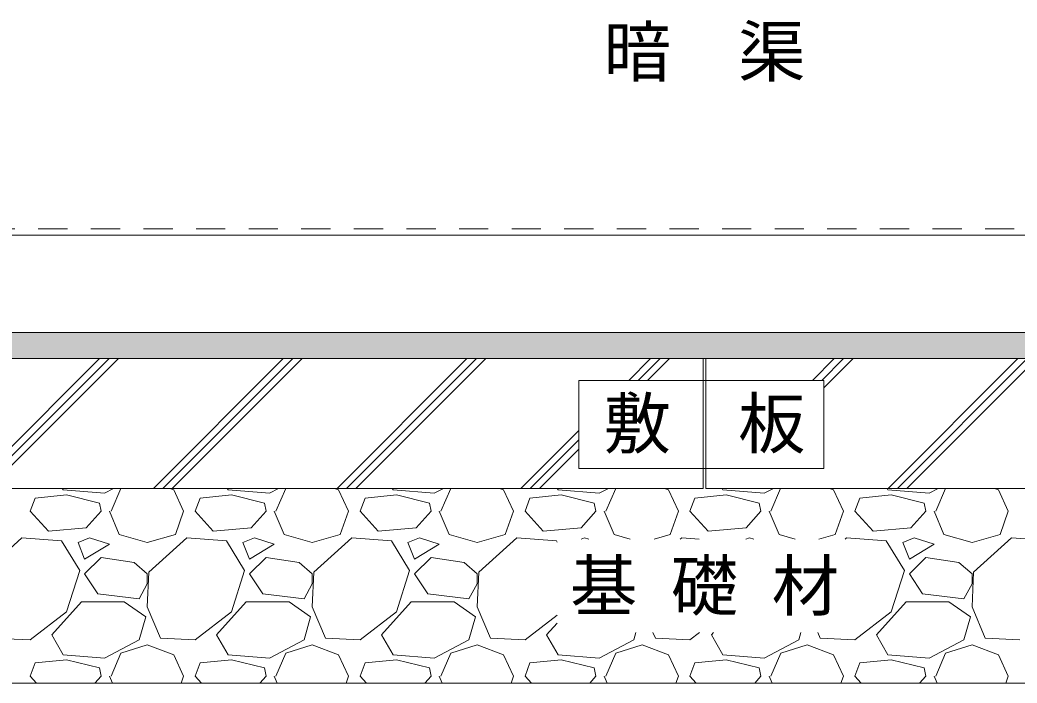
# Model space of a CAD drawing. Units: millimetres at full size; details may follow other scales. Extents: x 30799 to 61844, y 11231 to 18656.
# Drawn here: x 33684 to 34452, y 13838 to 14349 of the extents above; entities that cross this region are included whole.
import ezdxf
from ezdxf.enums import TextEntityAlignment as Align

# ---------------------------------------------------------------- set-up
doc = ezdxf.new("R2010")
doc.units = ezdxf.units.MM
doc.header["$LTSCALE"] = 30
doc.linetypes.add('USER1', pattern=[1.35, 0.75, -0.6])
for name, color, linetype, lineweight in [('0_2', 7, 'Continuous', 13), ('本体', 2, 'Continuous', 20), ('補助線', 8, 'Continuous', 20), ('ﾊｯﾁﾝｸﾞ', 7, 'Continuous', 5)]:
    doc.layers.add(name, color=color, linetype=linetype, lineweight=lineweight)
doc.styles.add('ＭＳ ゴシック', font='')
doc.styles.get('ＭＳ ゴシック').set_extended_font_data('MS Gothic')
pattern_1 = [(45, (0, 0), (-70.71068, 70.71068), []), (45, (7.25, 0), (-70.71068, 70.71068), []), (45, (14.5, 0), (-70.71068, 70.71068), [])]

msp = doc.modelspace()

# ---------------------------------------------------------------- hatches: boundary and pattern name
at = {"layer": 'ﾊｯﾁﾝｸﾞ'}
msp.add_hatch(color=8, dxfattribs=at).paths.add_polyline_path([(35380.05, 14087.67), (35380.05, 14107.67), (31042.05, 14107.67), (31042.05, 14087.67)])
h = msp.add_hatch(dxfattribs=at)
h.set_pattern_fill('USER', color=256, style=0, pattern_type=2)
h.set_pattern_definition(pattern_1)
h.paths.add_polyline_path([(34210.05, 13987.67), (34210.05, 14003.04), (34114.16, 14003.04), (34114.16, 14070.8), (34210.05, 14070.8), (34210.05, 14087.67), (33211.05, 14087.67), (33211.05, 13987.67)])
h = msp.add_hatch(dxfattribs=at)
h.set_pattern_fill('USER', color=256, style=0, pattern_type=2)
h.set_pattern_definition(pattern_1)
h.paths.add_polyline_path([(35380.05, 13987.67), (35380.05, 14087.67), (34212.05, 14087.67), (34212.05, 14070.8), (34302.79, 14070.8), (34302.79, 13987.67)])

# ---------------------------------------------------------------- linework, layer by layer
at = {"layer": '0_2', "lineweight": 9}
msp.add_line((35380.05, 13837.67), (33211.05, 13837.67), dxfattribs=at)
at = {"layer": '本体', "color": 7, "linetype": 'USER1', "lineweight": 9}
msp.add_line((33212.05, 14187.67), (35210.05, 14187.67), dxfattribs=at)
at = {"layer": '本体', "lineweight": 9}
for p, q in [((33332.05, 14182.67), (35090.05, 14182.67)), ((33211.05, 14087.67), (34210.05, 14087.67)), ((34210.05, 14087.67), (34210.05, 13987.67)), ((34212.05, 14087.67), (34212.05, 13987.67)), ((34212.05, 14087.67), (35380.05, 14087.67)), ((33211.05, 13987.67), (34210.05, 13987.67)), ((34212.05, 13987.67), (35380.05, 13987.67))]:
    msp.add_line(p, q, dxfattribs=at)
at = {"layer": '本体'}
msp.add_line((33237.05, 14107.67), (35185.05, 14107.67), dxfattribs=at)
at = {"layer": '補助線'}
for points in [[(31042.05, 14107.67), (35380.05, 14107.67), (35380.05, 14087.67), (31042.05, 14087.67)], [(34114.16, 14070.8), (34302.79, 14070.8), (34302.79, 14003.04), (34114.16, 14003.04)]]:
    msp.add_lwpolyline(points, close=True, dxfattribs=at)
at = {"layer": 'ﾊｯﾁﾝｸﾞ'}
for p, q in [((33719.77, 13982.7), (33695.64, 13980.16)), ((33717.23, 13986.51), (33716.55, 13987.67)), ((33748.98, 13983.97), (33717.23, 13986.51)), ((33745.17, 13976.35), (33719.77, 13982.7)), ((33756.05, 13987.67), (33748.98, 13983.97)), ((33754.06, 13970), (33761.63, 13987.67)), ((33799.22, 13987.67), (33802.32, 13986.51)), ((33802.32, 13986.51), (33809.94, 13970)), ((33846.77, 13982.7), (33822.64, 13980.16)), ((33844.23, 13986.51), (33843.55, 13987.67)), ((33875.98, 13983.97), (33844.23, 13986.51)), ((33872.17, 13976.35), (33846.77, 13982.7)), ((33883.05, 13987.67), (33875.98, 13983.97)), ((33881.06, 13970), (33888.63, 13987.67)), ((33926.22, 13987.67), (33929.32, 13986.51)), ((33929.32, 13986.51), (33936.94, 13970)), ((33973.77, 13982.7), (33949.64, 13980.16)), ((33971.23, 13986.51), (33970.55, 13987.67)), ((34002.98, 13983.97), (33971.23, 13986.51)), ((33999.17, 13976.35), (33973.77, 13982.7)), ((34010.05, 13987.67), (34002.98, 13983.97)), ((34008.06, 13970), (34015.63, 13987.67)), ((34053.22, 13987.67), (34056.32, 13986.51)), ((34056.32, 13986.51), (34063.94, 13970)), ((34100.77, 13982.7), (34076.64, 13980.16)), ((34098.23, 13986.51), (34097.55, 13987.67)), ((34129.98, 13983.97), (34098.23, 13986.51)), ((34126.17, 13976.35), (34100.77, 13982.7)), ((34137.05, 13987.67), (34129.98, 13983.97)), ((34135.06, 13970), (34142.63, 13987.67)), ((34180.22, 13987.67), (34183.32, 13986.51)), ((34183.32, 13986.51), (34190.94, 13970)), ((34227.77, 13982.7), (34203.64, 13980.16)), ((34225.23, 13986.51), (34224.55, 13987.67)), ((34256.98, 13983.97), (34225.23, 13986.51)), ((34253.17, 13976.35), (34227.77, 13982.7)), ((34264.05, 13987.67), (34256.98, 13983.97)), ((34262.06, 13970), (34269.63, 13987.67)), ((34307.22, 13987.67), (34310.32, 13986.51)), ((34310.32, 13986.51), (34317.94, 13970)), ((34354.77, 13982.7), (34330.64, 13980.16)), ((34352.23, 13986.51), (34351.55, 13987.67)), ((34383.98, 13983.97), (34352.23, 13986.51)), ((34380.17, 13976.35), (34354.77, 13982.7)), ((34391.05, 13987.67), (34383.98, 13983.97)), ((34389.06, 13970), (34396.63, 13987.67)), ((34434.22, 13987.67), (34437.32, 13986.51)), ((34437.32, 13986.51), (34444.94, 13970)), ((33691.83, 13970), (33695.64, 13980.16)), ((33746.44, 13970), (33745.17, 13976.35)), ((33818.83, 13970), (33822.64, 13980.16)), ((33873.44, 13970), (33872.17, 13976.35)), ((33945.83, 13970), (33949.64, 13980.16)), ((34000.44, 13970), (33999.17, 13976.35)), ((34072.83, 13970), (34076.64, 13980.16)), ((34127.44, 13970), (34126.17, 13976.35)), ((34199.83, 13970), (34203.64, 13980.16)), ((34254.44, 13970), (34253.17, 13976.35)), ((34326.83, 13970), (34330.64, 13980.16)), ((34381.44, 13970), (34380.17, 13976.35)), ((33705.8, 13954.76), (33691.83, 13970)), ((33746.44, 13970), (33735.01, 13957.3)), ((33752.79, 13970), (33760.41, 13952.22)), ((33803.59, 13952.22), (33809.94, 13970)), ((33832.8, 13954.76), (33818.83, 13970)), ((33873.44, 13970), (33862.01, 13957.3)), ((33879.79, 13970), (33887.41, 13952.22)), ((33930.59, 13952.22), (33936.94, 13970)), ((33959.8, 13954.76), (33945.83, 13970)), ((34000.44, 13970), (33989.01, 13957.3)), ((34006.79, 13970), (34014.41, 13952.22)), ((34057.59, 13952.22), (34063.94, 13970)), ((34086.8, 13954.76), (34072.83, 13970)), ((34127.44, 13970), (34116.01, 13957.3)), ((34133.79, 13970), (34141.41, 13952.22)), ((34184.59, 13952.22), (34190.94, 13970)), ((34213.8, 13954.76), (34199.83, 13970)), ((34254.44, 13970), (34243.01, 13957.3)), ((34260.79, 13970), (34268.41, 13952.22)), ((34311.59, 13952.22), (34317.94, 13970)), ((34340.8, 13954.76), (34326.83, 13970)), ((34381.44, 13970), (34370.01, 13957.3)), ((34387.79, 13970), (34395.41, 13952.22)), ((34438.59, 13952.22), (34444.94, 13970)), ((33735.01, 13957.3), (33705.8, 13954.76)), ((33760.41, 13952.22), (33782, 13945.87)), ((33782, 13945.87), (33803.59, 13952.22)), ((33862.01, 13957.3), (33832.8, 13954.76)), ((33887.41, 13952.22), (33909, 13945.87)), ((33909, 13945.87), (33930.59, 13952.22)), ((33989.01, 13957.3), (33959.8, 13954.76)), ((34014.41, 13952.22), (34036, 13945.87)), ((34036, 13945.87), (34057.59, 13952.22)), ((34116.01, 13957.3), (34086.8, 13954.76)), ((34141.41, 13952.22), (34153.85, 13948.56)), ((34172.15, 13948.56), (34184.59, 13952.22)), ((34243.01, 13957.3), (34213.8, 13954.76)), ((34268.41, 13952.22), (34280.85, 13948.56)), ((34299.15, 13948.56), (34311.59, 13952.22)), ((34370.01, 13957.3), (34340.8, 13954.76)), ((34395.41, 13952.22), (34417, 13945.87)), ((34417, 13945.87), (34438.59, 13952.22)), ((33685.48, 13949.68), (33656.27, 13923.01)), ((33715.96, 13947.14), (33685.48, 13949.68)), ((33729.93, 13924.28), (33715.96, 13947.14)), ((33737.55, 13949.68), (33728.66, 13945.87)), ((33728.66, 13945.87), (33733.74, 13933.17)), ((33733.74, 13933.17), (33752.79, 13944.6)), ((33752.79, 13944.6), (33737.55, 13949.68)), ((33812.48, 13949.68), (33783.27, 13923.01)), ((33842.96, 13947.14), (33812.48, 13949.68)), ((33856.93, 13924.28), (33842.96, 13947.14)), ((33864.55, 13949.68), (33855.66, 13945.87)), ((33855.66, 13945.87), (33860.74, 13933.17)), ((33860.74, 13933.17), (33879.79, 13944.6)), ((33879.79, 13944.6), (33864.55, 13949.68)), ((33939.48, 13949.68), (33910.27, 13923.01)), ((33969.96, 13947.14), (33939.48, 13949.68)), ((33983.93, 13924.28), (33969.96, 13947.14)), ((33991.55, 13949.68), (33982.66, 13945.87)), ((33982.66, 13945.87), (33987.74, 13933.17)), ((33987.74, 13933.17), (34006.79, 13944.6)), ((34006.79, 13944.6), (33991.55, 13949.68)), ((34066.48, 13949.68), (34037.27, 13923.01)), ((34096.96, 13947.14), (34066.48, 13949.68)), ((34097.49, 13946.27), (34096.96, 13947.14)), ((34118.55, 13949.68), (34115.94, 13948.56)), ((34121.91, 13948.56), (34118.55, 13949.68)), ((34193.48, 13949.68), (34192.25, 13948.56)), ((34206.9, 13948.56), (34193.48, 13949.68)), ((34245.55, 13949.68), (34242.94, 13948.56)), ((34248.91, 13948.56), (34245.55, 13949.68)), ((34320.48, 13949.68), (34319.25, 13948.56)), ((34350.96, 13947.14), (34320.48, 13949.68)), ((34364.93, 13924.28), (34350.96, 13947.14)), ((34372.55, 13949.68), (34363.66, 13945.87)), ((34363.66, 13945.87), (34368.74, 13933.17)), ((34368.74, 13933.17), (34387.79, 13944.6)), ((34387.79, 13944.6), (34372.55, 13949.68)), ((34447.48, 13949.68), (34418.27, 13923.01)), ((34477.96, 13947.14), (34447.48, 13949.68)), ((33746.44, 13934.44), (33733.74, 13921.74)), ((33771.84, 13930.63), (33746.44, 13934.44)), ((33782, 13921.74), (33771.84, 13930.63)), ((33873.44, 13934.44), (33860.74, 13921.74)), ((33898.84, 13930.63), (33873.44, 13934.44)), ((33909, 13921.74), (33898.84, 13930.63)), ((34000.44, 13934.44), (33987.74, 13921.74)), ((34025.84, 13930.63), (34000.44, 13934.44)), ((34036, 13921.74), (34025.84, 13930.63)), ((34381.44, 13934.44), (34368.74, 13921.74)), ((34406.84, 13930.63), (34381.44, 13934.44)), ((34417, 13921.74), (34406.84, 13930.63)), ((33719.77, 13892.53), (33729.93, 13924.28)), ((33733.74, 13921.74), (33743.9, 13906.5)), ((33783.27, 13923.01), (33782, 13896.34)), ((33782, 13914.12), (33782, 13921.74)), ((33846.77, 13892.53), (33856.93, 13924.28)), ((33860.74, 13921.74), (33870.9, 13906.5)), ((33910.27, 13923.01), (33909, 13896.34)), ((33909, 13914.12), (33909, 13921.74)), ((33973.77, 13892.53), (33983.93, 13924.28)), ((33987.74, 13921.74), (33997.9, 13906.5)), ((34037.27, 13923.01), (34036, 13896.34)), ((34036, 13914.12), (34036, 13921.74)), ((34354.77, 13892.53), (34364.93, 13924.28)), ((34368.74, 13921.74), (34378.9, 13906.5)), ((34418.27, 13923.01), (34417, 13896.34)), ((34417, 13914.12), (34417, 13921.74)), ((33775.65, 13902.69), (33782, 13914.12)), ((33902.65, 13902.69), (33909, 13914.12)), ((34029.65, 13902.69), (34036, 13914.12)), ((34410.65, 13902.69), (34417, 13914.12)), ((33743.9, 13906.5), (33775.65, 13902.69)), ((33870.9, 13906.5), (33902.65, 13902.69)), ((33997.9, 13906.5), (34029.65, 13902.69)), ((34378.9, 13906.5), (34410.65, 13902.69)), ((33708.34, 13874.75), (33731.2, 13900.15)), ((33731.2, 13900.15), (33764.22, 13900.15)), ((33764.22, 13900.15), (33780.73, 13888.72)), ((33835.34, 13874.75), (33858.2, 13900.15)), ((33858.2, 13900.15), (33891.22, 13900.15)), ((33891.22, 13900.15), (33907.73, 13888.72)), ((33962.34, 13874.75), (33985.2, 13900.15)), ((33985.2, 13900.15), (34018.22, 13900.15)), ((34018.22, 13900.15), (34034.73, 13888.72)), ((34343.34, 13874.75), (34366.2, 13900.15)), ((34366.2, 13900.15), (34399.22, 13900.15)), ((34399.22, 13900.15), (34415.73, 13888.72)), ((33691.83, 13870.94), (33719.77, 13892.53)), ((33782, 13896.34), (33792.16, 13872.21)), ((33818.83, 13870.94), (33846.77, 13892.53)), ((33909, 13896.34), (33919.16, 13872.21)), ((33945.83, 13870.94), (33973.77, 13892.53)), ((34036, 13896.34), (34046.16, 13872.21)), ((34072.83, 13870.94), (34097.49, 13890)), ((34326.83, 13870.94), (34354.77, 13892.53)), ((34417, 13896.34), (34427.16, 13872.21)), ((33780.73, 13888.72), (33775.65, 13870.94)), ((33907.73, 13888.72), (33902.65, 13870.94)), ((34034.73, 13888.72), (34029.65, 13870.94)), ((34089.34, 13874.75), (34097.49, 13883.81)), ((34415.73, 13888.72), (34410.65, 13870.94)), ((33717.23, 13859.51), (33708.34, 13874.75)), ((33844.23, 13859.51), (33835.34, 13874.75)), ((33971.23, 13859.51), (33962.34, 13874.75)), ((34098.23, 13859.51), (34089.34, 13874.75)), ((34158.26, 13876.58), (34156.65, 13870.94)), ((34171.32, 13876.58), (34173.16, 13872.21)), ((34199.83, 13870.94), (34207.13, 13876.58)), ((34216.34, 13874.75), (34217.99, 13876.58)), ((34225.23, 13859.51), (34216.34, 13874.75)), ((34285.26, 13876.58), (34283.65, 13870.94)), ((34298.32, 13876.58), (34300.16, 13872.21)), ((34352.23, 13859.51), (34343.34, 13874.75)), ((33665.16, 13872.21), (33691.83, 13870.94)), ((33775.65, 13870.94), (33748.98, 13856.97)), ((33761.68, 13860.78), (33782, 13867.13)), ((33782, 13867.13), (33802.32, 13859.51)), ((33792.16, 13872.21), (33818.83, 13870.94)), ((33902.65, 13870.94), (33875.98, 13856.97)), ((33888.68, 13860.78), (33909, 13867.13)), ((33909, 13867.13), (33929.32, 13859.51)), ((33919.16, 13872.21), (33945.83, 13870.94)), ((34029.65, 13870.94), (34002.98, 13856.97)), ((34015.68, 13860.78), (34036, 13867.13)), ((34036, 13867.13), (34056.32, 13859.51)), ((34046.16, 13872.21), (34072.83, 13870.94)), ((34156.65, 13870.94), (34129.98, 13856.97)), ((34142.68, 13860.78), (34163, 13867.13)), ((34163, 13867.13), (34183.32, 13859.51)), ((34173.16, 13872.21), (34199.83, 13870.94)), ((34283.65, 13870.94), (34256.98, 13856.97)), ((34269.68, 13860.78), (34290, 13867.13)), ((34290, 13867.13), (34310.32, 13859.51)), ((34300.16, 13872.21), (34326.83, 13870.94)), ((34410.65, 13870.94), (34383.98, 13856.97)), ((34396.68, 13860.78), (34417, 13867.13)), ((34417, 13867.13), (34437.32, 13859.51)), ((34427.16, 13872.21), (34453.83, 13870.94)), ((33748.98, 13856.97), (33717.23, 13859.51)), ((33754.06, 13843), (33761.68, 13860.78)), ((33802.32, 13859.51), (33809.94, 13843)), ((33875.98, 13856.97), (33844.23, 13859.51)), ((33881.06, 13843), (33888.68, 13860.78)), ((33929.32, 13859.51), (33936.94, 13843)), ((34002.98, 13856.97), (33971.23, 13859.51)), ((34008.06, 13843), (34015.68, 13860.78)), ((34056.32, 13859.51), (34063.94, 13843)), ((34129.98, 13856.97), (34098.23, 13859.51)), ((34135.06, 13843), (34142.68, 13860.78)), ((34183.32, 13859.51), (34190.94, 13843)), ((34256.98, 13856.97), (34225.23, 13859.51)), ((34262.06, 13843), (34269.68, 13860.78)), ((34310.32, 13859.51), (34317.94, 13843)), ((34383.98, 13856.97), (34352.23, 13859.51)), ((34389.06, 13843), (34396.68, 13860.78)), ((34437.32, 13859.51), (34444.94, 13843)), ((33691.83, 13843), (33695.64, 13853.16)), ((33719.77, 13855.7), (33695.64, 13853.16)), ((33745.17, 13849.35), (33719.77, 13855.7)), ((33818.83, 13843), (33822.64, 13853.16)), ((33846.77, 13855.7), (33822.64, 13853.16)), ((33872.17, 13849.35), (33846.77, 13855.7)), ((33945.83, 13843), (33949.64, 13853.16)), ((33973.77, 13855.7), (33949.64, 13853.16)), ((33999.17, 13849.35), (33973.77, 13855.7)), ((34072.83, 13843), (34076.64, 13853.16)), ((34100.77, 13855.7), (34076.64, 13853.16)), ((34126.17, 13849.35), (34100.77, 13855.7)), ((34199.83, 13843), (34203.64, 13853.16)), ((34227.77, 13855.7), (34203.64, 13853.16)), ((34253.17, 13849.35), (34227.77, 13855.7)), ((34326.83, 13843), (34330.64, 13853.16)), ((34354.77, 13855.7), (34330.64, 13853.16)), ((34380.17, 13849.35), (34354.77, 13855.7)), ((33696.71, 13837.67), (33691.83, 13843)), ((33746.44, 13843), (33741.65, 13837.67)), ((33746.44, 13843), (33745.17, 13849.35)), ((33752.79, 13843), (33755.07, 13837.67)), ((33808.04, 13837.67), (33809.94, 13843)), ((33823.71, 13837.67), (33818.83, 13843)), ((33873.44, 13843), (33868.65, 13837.67)), ((33873.44, 13843), (33872.17, 13849.35)), ((33879.79, 13843), (33882.07, 13837.67)), ((33935.04, 13837.67), (33936.94, 13843)), ((33950.71, 13837.67), (33945.83, 13843)), ((34000.44, 13843), (33995.65, 13837.67)), ((34000.44, 13843), (33999.17, 13849.35)), ((34006.79, 13843), (34009.07, 13837.67)), ((34062.04, 13837.67), (34063.94, 13843)), ((34077.71, 13837.67), (34072.83, 13843)), ((34127.44, 13843), (34122.65, 13837.67)), ((34127.44, 13843), (34126.17, 13849.35)), ((34133.79, 13843), (34136.07, 13837.67)), ((34189.04, 13837.67), (34190.94, 13843)), ((34204.71, 13837.67), (34199.83, 13843)), ((34254.44, 13843), (34249.65, 13837.67)), ((34254.44, 13843), (34253.17, 13849.35)), ((34260.79, 13843), (34263.07, 13837.67)), ((34316.04, 13837.67), (34317.94, 13843)), ((34331.71, 13837.67), (34326.83, 13843)), ((34381.44, 13843), (34376.65, 13837.67)), ((34381.44, 13843), (34380.17, 13849.35)), ((34387.79, 13843), (34390.07, 13837.67)), ((34443.04, 13837.67), (34444.94, 13843))]:
    msp.add_line(p, q, dxfattribs=at)

# ---------------------------------------------------------------- texts
at = {"layer": '0_2', "style": 'ＭＳ ゴシック'}
for s, p in [('暗\u3000渠', (34211.05, 14324.11)), ('敷\u3000板', (34211.05, 14037.67)), ('基 礎 材', (34211.05, 13912.67))]:
    msp.add_text(s, height=37.98, dxfattribs=at).set_placement(p, align=Align.MIDDLE_CENTER)

doc.saveas('drawing.dxf')
